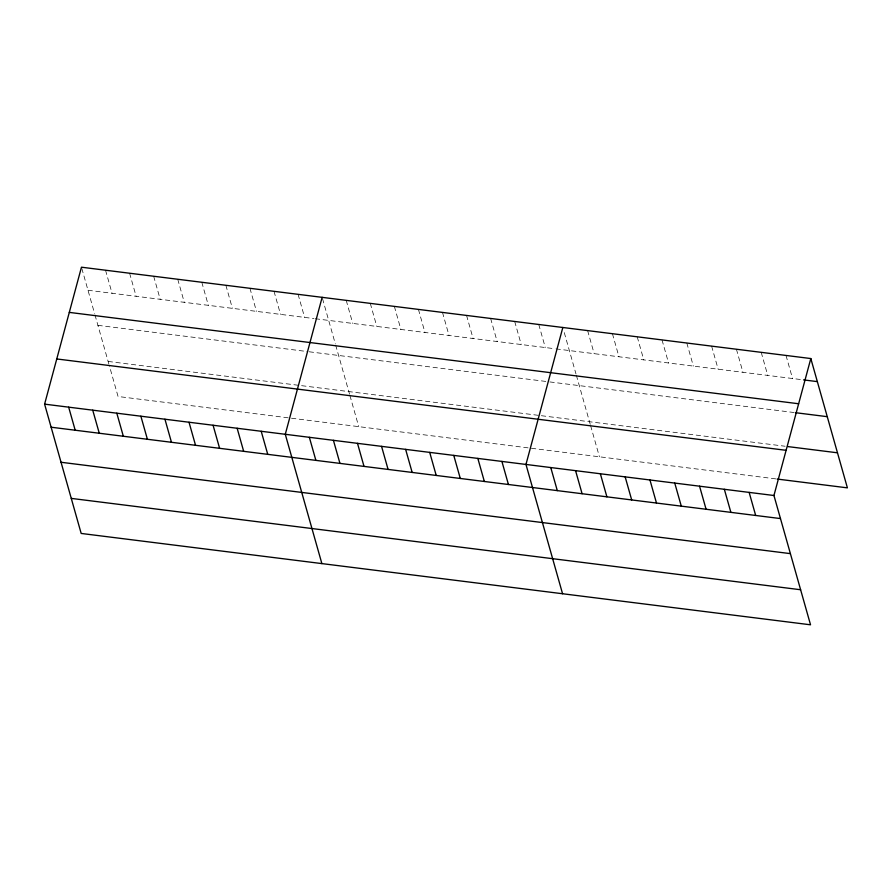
<?xml version="1.0" encoding="UTF-8"?>
<svg xmlns="http://www.w3.org/2000/svg" width="892" height="892" viewBox="0 0 892 892"><rect width="100%" height="100%" fill="white"/><g stroke="black" fill="none" stroke-linecap="round" stroke-linejoin="round"><path stroke-width="0.67" stroke-dasharray="4.46 3.34" d="M87.996 290.257L313.973 318.567M315.3 318.734L554.657 348.716M555.995 348.883L802.187 379.724M97.908 325.324L307.84 351.615M309.178 351.782L548.524 381.765M549.862 381.932L794.192 412.539M108.133 361.438L540.028 415.538M541.366 415.705L785.127 446.245M775.761 478.881L118.056 396.494L109.237 365.33M786.008 355.451L792.542 378.52M761.211 352.34L767.744 375.409M736.413 349.24L742.947 372.298M711.615 346.129L718.149 369.199M686.818 343.019L693.352 366.088M662.02 339.919L668.554 362.988M637.222 336.808L643.756 359.877M612.425 333.708L618.959 356.767M587.627 330.598L594.161 353.667M564.279 332.616L575.976 373.926M576.343 375.231L590.236 424.336M590.604 425.629L599.424 456.793M538.768 324.476L545.291 347.546M514.695 321.466L521.229 344.524M490.633 318.444L497.156 341.513M466.561 315.433L473.083 338.503M442.488 312.412L449.022 335.481M418.426 309.401L424.949 332.471M394.353 306.391L400.887 329.46M370.28 303.369L376.814 326.439M346.219 300.359L352.741 323.428M322.514 298.619L335.292 343.777M335.66 345.081L349.553 394.186M349.92 395.479L358.74 426.644M298.084 294.327L304.607 317.396M274.011 291.316L280.534 314.385M249.938 288.294L256.472 311.364M225.877 285.284L232.399 308.353M201.804 282.273L208.338 305.332M177.742 279.252L184.265 302.321M153.669 276.241L160.192 299.311M129.596 273.22L136.13 296.289M105.535 270.209L112.058 293.278M81.83 268.47L94.608 313.638M94.976 314.932L108.869 364.036"/><path stroke-width="1.34" d="M810.817 358.551L773.944 495.506L810.538 624.801L81.183 533.449L44.6 404.143L81.462 267.199L810.817 358.551L847.4 487.857L777.144 479.049M322.146 297.337L285.284 434.293L321.878 563.599M562.83 327.487L525.968 464.442L562.562 593.749M803.558 379.892L817.34 381.62M69.297 312.39L798.641 403.753M795.575 412.706L827.263 416.675M787.881 446.591L837.476 452.802M56.765 358.952L786.108 450.315M44.6 404.143L773.944 495.506M51.123 427.212L780.478 518.575M61.046 462.268L790.39 553.631M71.271 498.394L800.615 589.746M749.146 492.395L755.68 515.465M724.349 489.295L730.883 512.365M699.551 486.185L706.085 509.254M674.753 483.085L681.287 506.143M649.956 479.974L656.49 503.043M625.158 476.863L631.692 499.933M600.361 473.763L606.894 496.833M575.563 470.653L582.097 493.722M550.765 467.553L557.299 490.611M501.906 461.432L508.429 484.501M477.833 458.41L484.356 481.479M453.76 455.399L460.294 478.469M429.699 452.378L436.221 475.447M405.626 449.367L412.16 472.437M381.553 446.357L388.087 469.426M357.491 443.335L364.014 466.404M333.418 440.325L339.952 463.394M309.357 437.314L315.88 460.372M261.211 431.282L267.745 454.351M237.149 428.26L243.672 451.33M213.076 425.25L219.61 448.319M189.015 422.239L195.538 445.298M164.942 419.218L171.465 442.287M140.869 416.207L147.403 439.277M116.807 413.186L123.33 436.255M92.735 410.175L99.268 433.244M68.673 407.165L75.196 430.223"/></g></svg>
